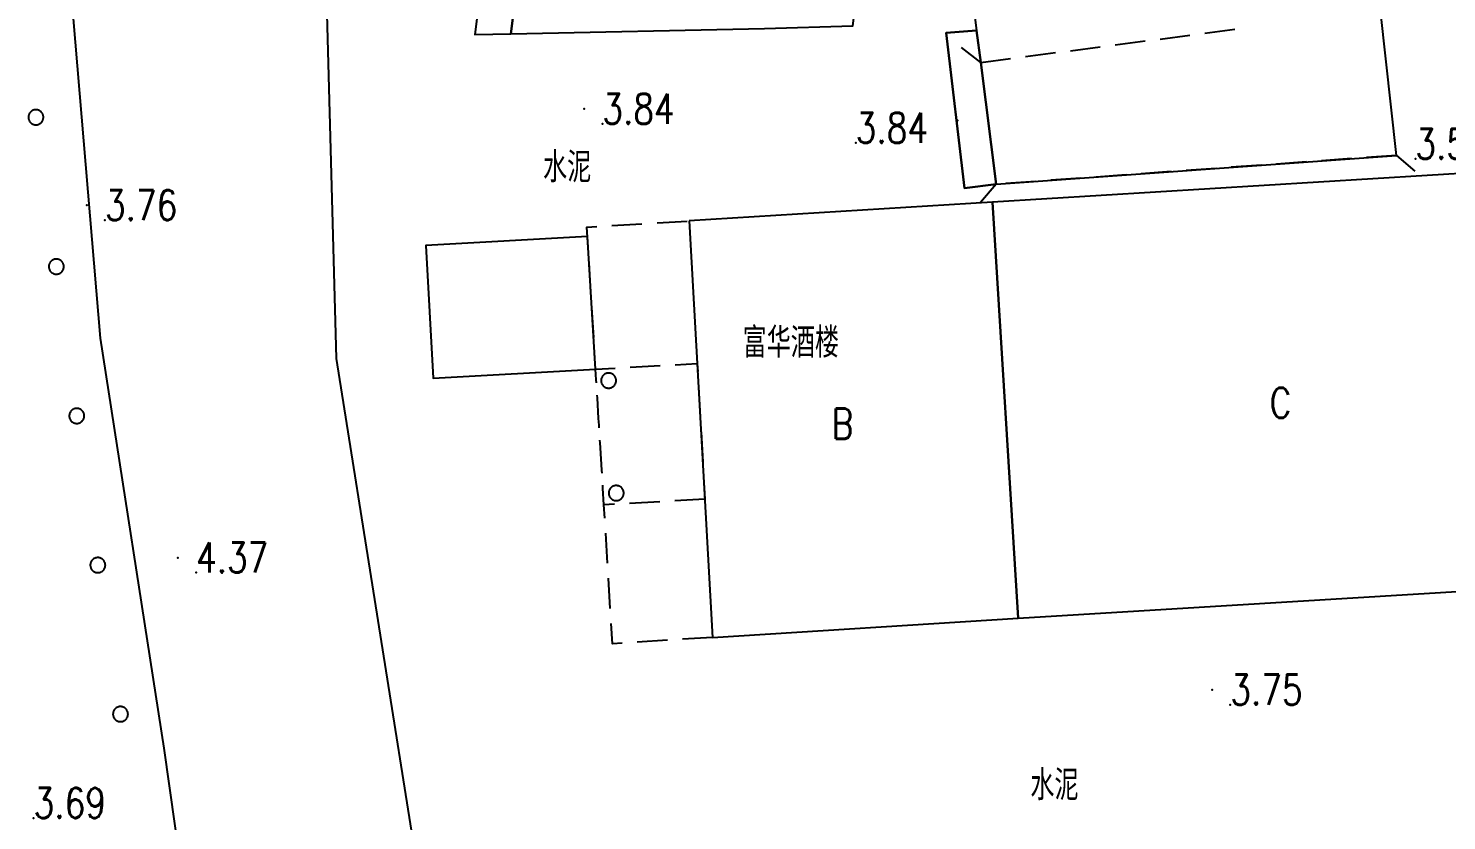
# Model space of a CAD drawing. Extents: x 500064 to 501389, y 2542464 to 2545400.
# Drawn here: x 500823.8 to 500870.86, y 2542924.68 to 2542950.97 of the extents above; entities that cross this region are included whole.
import ezdxf

# ---------------------------------------------------------------- set-up
doc = ezdxf.new("R2010")
doc.units = 0
doc.header["$LTSCALE"] = 0.5
doc.linetypes.add('CENTER', pattern=[50.8, 31.75, -6.35, 6.35, -6.35])
doc.layers.add('地形图', color=8, linetype='CONTINUOUS')
doc.styles.add('HZ', font='romans.shx', dxfattribs={"width": 0.8, "bigfont": 'hztxt.shx'})

msp = doc.modelspace()

# ---------------------------------------------------------------- linework, layer by layer
at = {"layer": '地形图'}
for points in [[(500859.768, 2542822.368), (500857.555, 2542822.327), (500856.521, 2542822.334), (500856.164, 2542822.487), (500855.866, 2542822.752), (500850.936, 2542846.799), (500844.437, 2542875.108), (500844.168, 2542876.928), (500836.787, 2542922.628), (500834.017, 2542940.008), (500833.487, 2542959.598), (500838.66, 2542977.794), (500847.327, 2542998.788)], [(500839.662, 2542813.715), (500844.667, 2542815.567), (500844.835, 2542815.65), (500844.972, 2542815.789), (500838.151, 2542860.633), (500836.144, 2542874.658), (500833.337, 2542891.558), (500828.307, 2542927.088), (500826.187, 2542940.688), (500825.017, 2542954.578), (500825.964, 2542960.208), (500824.527, 2542960.245)], [(500855.908, 2542945.793), (500854.855, 2542945.668), (500854.245, 2542950.823), (500855.262, 2542950.897)], [(500861.346, 2542950.612), (500862.338, 2542950.74)], [(500862.833, 2542950.805), (500863.825, 2542950.934)], [(500855.396, 2542949.838), (500854.762, 2542950.326)], [(500856.883, 2542950.031), (500857.875, 2542950.16)], [(500858.371, 2542950.225), (500859.363, 2542950.354)], [(500859.858, 2542950.418), (500860.85, 2542950.547)], [(500855.396, 2542949.838), (500856.388, 2542949.967)], [(500824.05, 2542947.766), (500824.066, 2542947.767), (500824.081, 2542947.769), (500824.097, 2542947.771), (500824.112, 2542947.775), (500824.127, 2542947.779), (500824.142, 2542947.785), (500824.156, 2542947.791), (500824.17, 2542947.798), (500824.183, 2542947.807), (500824.196, 2542947.816), (500824.209, 2542947.825), (500824.22, 2542947.836), (500824.231, 2542947.847), (500824.242, 2542947.859), (500824.251, 2542947.871), (500824.26, 2542947.885), (500824.268, 2542947.898), (500824.275, 2542947.912), (500824.281, 2542947.927), (500824.286, 2542947.941), (500824.29, 2542947.957), (500824.293, 2542947.972), (500824.296, 2542947.988), (500824.297, 2542948.003), (500824.297, 2542948.019), (500824.297, 2542948.035), (500824.295, 2542948.05), (500824.293, 2542948.066), (500824.289, 2542948.081), (500824.284, 2542948.096), (500824.279, 2542948.111), (500824.272, 2542948.125), (500824.265, 2542948.139), (500824.257, 2542948.152), (500824.248, 2542948.165), (500824.238, 2542948.178), (500824.228, 2542948.189), (500824.217, 2542948.2), (500824.205, 2542948.211), (500824.192, 2542948.22), (500824.179, 2542948.229), (500824.166, 2542948.237), (500824.151, 2542948.244), (500824.137, 2542948.25), (500824.122, 2542948.255), (500824.107, 2542948.259), (500824.092, 2542948.262), (500824.076, 2542948.265), (500824.061, 2542948.266), (500824.045, 2542948.266), (500824.029, 2542948.266), (500824.014, 2542948.264), (500823.998, 2542948.261), (500823.983, 2542948.258), (500823.968, 2542948.253), (500823.953, 2542948.248), (500823.939, 2542948.241), (500823.925, 2542948.234), (500823.911, 2542948.226), (500823.898, 2542948.217), (500823.886, 2542948.207), (500823.874, 2542948.197), (500823.863, 2542948.186), (500823.853, 2542948.174), (500823.844, 2542948.161), (500823.835, 2542948.148), (500823.827, 2542948.134), (500823.82, 2542948.12), (500823.814, 2542948.106), (500823.809, 2542948.091), (500823.805, 2542948.076), (500823.801, 2542948.061), (500823.799, 2542948.045), (500823.798, 2542948.029), (500823.797, 2542948.014), (500823.798, 2542947.998), (500823.8, 2542947.982), (500823.802, 2542947.967), (500823.806, 2542947.952), (500823.81, 2542947.937), (500823.816, 2542947.922), (500823.822, 2542947.908), (500823.83, 2542947.894), (500823.838, 2542947.88), (500823.847, 2542947.867), (500823.856, 2542947.855), (500823.867, 2542947.843), (500823.878, 2542947.832), (500823.89, 2542947.822), (500823.903, 2542947.813), (500823.916, 2542947.804), (500823.929, 2542947.796), (500823.943, 2542947.789), (500823.958, 2542947.783), (500823.973, 2542947.778), (500823.988, 2542947.774), (500824.003, 2542947.77), (500824.019, 2542947.768), (500824.034, 2542947.767), (500824.05, 2542947.766)], [(500864.709, 2542946.43), (500863.711, 2542946.358)], [(500866.205, 2542946.538), (500865.207, 2542946.466)], [(500867.701, 2542946.646), (500866.703, 2542946.574)], [(500869.196, 2542946.753), (500868.2, 2542946.682)], [(500869.196, 2542946.753), (500869.801, 2542946.229)], [(500858.724, 2542945.997), (500857.727, 2542945.925)], [(500860.22, 2542946.105), (500859.223, 2542946.033)], [(500861.716, 2542946.214), (500860.719, 2542946.142)], [(500863.213, 2542946.322), (500862.215, 2542946.25)], [(500855.908, 2542945.793), (500855.384, 2542945.188)], [(500857.228, 2542945.889), (500856.231, 2542945.817)], [(500843.158, 2542944.421), (500844.157, 2542944.482)], [(500844.656, 2542944.512), (500845.654, 2542944.574)], [(500842.372, 2542943.699), (500842.33, 2542944.37), (500842.659, 2542944.39)], [(500824.728, 2542942.812), (500824.743, 2542942.813), (500824.759, 2542942.815), (500824.775, 2542942.817), (500824.79, 2542942.821), (500824.805, 2542942.825), (500824.82, 2542942.831), (500824.834, 2542942.837), (500824.848, 2542942.845), (500824.861, 2542942.853), (500824.874, 2542942.862), (500824.887, 2542942.871), (500824.898, 2542942.882), (500824.909, 2542942.893), (500824.919, 2542942.905), (500824.929, 2542942.918), (500824.938, 2542942.931), (500824.946, 2542942.944), (500824.952, 2542942.958), (500824.959, 2542942.973), (500824.964, 2542942.988), (500824.968, 2542943.003), (500824.971, 2542943.018), (500824.974, 2542943.034), (500824.975, 2542943.049), (500824.975, 2542943.065), (500824.975, 2542943.081), (500824.973, 2542943.096), (500824.97, 2542943.112), (500824.967, 2542943.127), (500824.962, 2542943.142), (500824.957, 2542943.157), (500824.95, 2542943.171), (500824.943, 2542943.185), (500824.935, 2542943.199), (500824.926, 2542943.211), (500824.916, 2542943.224), (500824.906, 2542943.235), (500824.894, 2542943.246), (500824.883, 2542943.257), (500824.87, 2542943.266), (500824.857, 2542943.275), (500824.843, 2542943.283), (500824.829, 2542943.29), (500824.815, 2542943.296), (500824.8, 2542943.301), (500824.785, 2542943.305), (500824.769, 2542943.308), (500824.754, 2542943.311), (500824.738, 2542943.312), (500824.723, 2542943.312), (500824.707, 2542943.312), (500824.691, 2542943.31), (500824.676, 2542943.308), (500824.661, 2542943.304), (500824.645, 2542943.299), (500824.631, 2542943.294), (500824.616, 2542943.288), (500824.603, 2542943.28), (500824.589, 2542943.272), (500824.576, 2542943.263), (500824.564, 2542943.253), (500824.552, 2542943.243), (500824.541, 2542943.232), (500824.531, 2542943.22), (500824.521, 2542943.207), (500824.513, 2542943.194), (500824.505, 2542943.181), (500824.498, 2542943.167), (500824.492, 2542943.152), (500824.487, 2542943.137), (500824.482, 2542943.122), (500824.479, 2542943.107), (500824.477, 2542943.091), (500824.476, 2542943.076), (500824.475, 2542943.06), (500824.476, 2542943.044), (500824.478, 2542943.029), (500824.48, 2542943.013), (500824.484, 2542942.998), (500824.488, 2542942.983), (500824.494, 2542942.968), (500824.5, 2542942.954), (500824.507, 2542942.94), (500824.515, 2542942.926), (500824.524, 2542942.913), (500824.534, 2542942.901), (500824.545, 2542942.889), (500824.556, 2542942.878), (500824.568, 2542942.868), (500824.58, 2542942.859), (500824.593, 2542942.85), (500824.607, 2542942.842), (500824.621, 2542942.835), (500824.636, 2542942.829), (500824.65, 2542942.824), (500824.666, 2542942.82), (500824.681, 2542942.816), (500824.696, 2542942.814), (500824.712, 2542942.813), (500824.728, 2542942.812)], [(500842.464, 2542942.202), (500842.403, 2542943.2)], [(500842.556, 2542940.705), (500842.495, 2542941.703)], [(500842.648, 2542939.208), (500842.642, 2542939.301), (500842.62, 2542939.658), (500842.586, 2542940.206)], [(500843.762, 2542939.722), (500844.761, 2542939.777)], [(500845.26, 2542939.805), (500845.991, 2542939.846), (500846.006, 2542939.577)], [(500842.642, 2542939.301), (500842.619, 2542939.658), (500842.62, 2542939.658), (500843.263, 2542939.694)], [(500843.05, 2542939.031), (500843.066, 2542939.031), (500843.082, 2542939.033), (500843.097, 2542939.035), (500843.113, 2542939.039), (500843.128, 2542939.043), (500843.142, 2542939.049), (500843.157, 2542939.055), (500843.171, 2542939.062), (500843.184, 2542939.07), (500843.197, 2542939.079), (500843.21, 2542939.088), (500843.222, 2542939.099), (500843.233, 2542939.11), (500843.243, 2542939.122), (500843.253, 2542939.134), (500843.262, 2542939.147), (500843.269, 2542939.161), (500843.277, 2542939.175), (500843.283, 2542939.189), (500843.288, 2542939.204), (500843.293, 2542939.219), (500843.296, 2542939.234), (500843.298, 2542939.25), (500843.3, 2542939.265), (500843.3, 2542939.281), (500843.3, 2542939.297), (500843.298, 2542939.312), (500843.296, 2542939.328), (500843.293, 2542939.343), (500843.288, 2542939.358), (500843.283, 2542939.373), (500843.277, 2542939.387), (500843.269, 2542939.401), (500843.262, 2542939.415), (500843.253, 2542939.428), (500843.243, 2542939.44), (500843.233, 2542939.452), (500843.222, 2542939.463), (500843.21, 2542939.474), (500843.197, 2542939.483), (500843.184, 2542939.492), (500843.171, 2542939.5), (500843.157, 2542939.507), (500843.142, 2542939.513), (500843.128, 2542939.519), (500843.113, 2542939.523), (500843.097, 2542939.527), (500843.082, 2542939.529), (500843.066, 2542939.53), (500843.05, 2542939.531), (500843.035, 2542939.53), (500843.019, 2542939.529), (500843.004, 2542939.527), (500842.988, 2542939.523), (500842.973, 2542939.519), (500842.958, 2542939.513), (500842.944, 2542939.507), (500842.93, 2542939.5), (500842.916, 2542939.492), (500842.903, 2542939.483), (500842.891, 2542939.474), (500842.879, 2542939.463), (500842.868, 2542939.452), (500842.858, 2542939.44), (500842.848, 2542939.428), (500842.839, 2542939.415), (500842.831, 2542939.401), (500842.824, 2542939.387), (500842.818, 2542939.373), (500842.813, 2542939.358), (500842.808, 2542939.343), (500842.805, 2542939.328), (500842.802, 2542939.312), (500842.801, 2542939.297), (500842.8, 2542939.281), (500842.801, 2542939.265), (500842.802, 2542939.25), (500842.805, 2542939.234), (500842.808, 2542939.219), (500842.813, 2542939.204), (500842.818, 2542939.189), (500842.824, 2542939.175), (500842.831, 2542939.161), (500842.839, 2542939.147), (500842.848, 2542939.134), (500842.858, 2542939.122), (500842.868, 2542939.11), (500842.879, 2542939.099), (500842.891, 2542939.088), (500842.903, 2542939.079), (500842.916, 2542939.07), (500842.93, 2542939.062), (500842.944, 2542939.055), (500842.958, 2542939.049), (500842.973, 2542939.043), (500842.988, 2542939.039), (500843.004, 2542939.035), (500843.019, 2542939.033), (500843.035, 2542939.031), (500843.05, 2542939.031)], [(500846.034, 2542939.078), (500846.09, 2542938.08)], [(500842.734, 2542937.804), (500842.72, 2542938.026), (500842.679, 2542938.709), (500842.673, 2542938.802)], [(500842.74, 2542937.711), (500842.734, 2542937.804), (500842.72, 2542938.026), (500842.679, 2542938.709)], [(500825.406, 2542937.859), (500825.421, 2542937.859), (500825.437, 2542937.861), (500825.452, 2542937.863), (500825.468, 2542937.867), (500825.483, 2542937.872), (500825.497, 2542937.877), (500825.512, 2542937.883), (500825.526, 2542937.891), (500825.539, 2542937.899), (500825.552, 2542937.908), (500825.564, 2542937.918), (500825.576, 2542937.928), (500825.587, 2542937.939), (500825.597, 2542937.951), (500825.607, 2542937.964), (500825.615, 2542937.977), (500825.623, 2542937.99), (500825.63, 2542938.004), (500825.636, 2542938.019), (500825.642, 2542938.034), (500825.646, 2542938.049), (500825.649, 2542938.064), (500825.651, 2542938.08), (500825.653, 2542938.095), (500825.653, 2542938.111), (500825.652, 2542938.127), (500825.651, 2542938.142), (500825.648, 2542938.158), (500825.644, 2542938.173), (500825.64, 2542938.188), (500825.634, 2542938.203), (500825.628, 2542938.217), (500825.621, 2542938.231), (500825.613, 2542938.245), (500825.604, 2542938.258), (500825.594, 2542938.27), (500825.583, 2542938.282), (500825.572, 2542938.293), (500825.56, 2542938.303), (500825.548, 2542938.312), (500825.535, 2542938.321), (500825.521, 2542938.329), (500825.507, 2542938.336), (500825.493, 2542938.342), (500825.478, 2542938.347), (500825.463, 2542938.351), (500825.447, 2542938.355), (500825.432, 2542938.357), (500825.416, 2542938.358), (500825.4, 2542938.359), (500825.385, 2542938.358), (500825.369, 2542938.356), (500825.354, 2542938.354), (500825.338, 2542938.35), (500825.323, 2542938.345), (500825.309, 2542938.34), (500825.294, 2542938.334), (500825.28, 2542938.326), (500825.267, 2542938.318), (500825.254, 2542938.309), (500825.242, 2542938.3), (500825.23, 2542938.289), (500825.219, 2542938.278), (500825.209, 2542938.266), (500825.199, 2542938.253), (500825.191, 2542938.24), (500825.183, 2542938.227), (500825.176, 2542938.213), (500825.17, 2542938.198), (500825.164, 2542938.183), (500825.16, 2542938.168), (500825.157, 2542938.153), (500825.155, 2542938.137), (500825.153, 2542938.122), (500825.153, 2542938.106), (500825.154, 2542938.09), (500825.155, 2542938.075), (500825.158, 2542938.059), (500825.161, 2542938.044), (500825.166, 2542938.029), (500825.171, 2542938.014), (500825.178, 2542938), (500825.185, 2542937.986), (500825.193, 2542937.972), (500825.202, 2542937.96), (500825.212, 2542937.947), (500825.223, 2542937.936), (500825.234, 2542937.925), (500825.246, 2542937.914), (500825.258, 2542937.905), (500825.271, 2542937.896), (500825.285, 2542937.888), (500825.299, 2542937.881), (500825.313, 2542937.875), (500825.328, 2542937.87), (500825.343, 2542937.866), (500825.359, 2542937.863), (500825.374, 2542937.86), (500825.39, 2542937.859), (500825.406, 2542937.859)], [(500846.117, 2542937.581), (500846.173, 2542936.582)], [(500842.825, 2542936.307), (500842.78, 2542937.051), (500842.77, 2542937.211), (500842.764, 2542937.305)], [(500842.831, 2542936.213), (500842.825, 2542936.307), (500842.78, 2542937.051), (500842.77, 2542937.211)], [(500846.201, 2542936.083), (500846.242, 2542935.345)], [(500843.248, 2542935.18), (500842.895, 2542935.159), (500842.862, 2542935.714), (500842.856, 2542935.808)], [(500842.923, 2542934.716), (500842.895, 2542935.159), (500842.862, 2542935.714)], [(500843.303, 2542935.298), (500843.318, 2542935.298), (500843.334, 2542935.3), (500843.349, 2542935.302), (500843.365, 2542935.306), (500843.38, 2542935.31), (500843.395, 2542935.315), (500843.409, 2542935.321), (500843.423, 2542935.329), (500843.436, 2542935.337), (500843.449, 2542935.345), (500843.462, 2542935.355), (500843.474, 2542935.365), (500843.485, 2542935.377), (500843.495, 2542935.388), (500843.505, 2542935.401), (500843.514, 2542935.414), (500843.522, 2542935.427), (500843.529, 2542935.441), (500843.535, 2542935.456), (500843.54, 2542935.47), (500843.545, 2542935.486), (500843.548, 2542935.501), (500843.551, 2542935.516), (500843.552, 2542935.532), (500843.553, 2542935.548), (500843.552, 2542935.563), (500843.551, 2542935.579), (500843.548, 2542935.595), (500843.545, 2542935.61), (500843.54, 2542935.625), (500843.535, 2542935.64), (500843.529, 2542935.654), (500843.522, 2542935.668), (500843.514, 2542935.682), (500843.505, 2542935.695), (500843.495, 2542935.707), (500843.485, 2542935.719), (500843.474, 2542935.73), (500843.462, 2542935.74), (500843.449, 2542935.75), (500843.436, 2542935.759), (500843.423, 2542935.767), (500843.409, 2542935.774), (500843.395, 2542935.78), (500843.38, 2542935.785), (500843.365, 2542935.79), (500843.349, 2542935.793), (500843.334, 2542935.796), (500843.318, 2542935.797), (500843.303, 2542935.798), (500843.287, 2542935.797), (500843.271, 2542935.796), (500843.256, 2542935.793), (500843.24, 2542935.79), (500843.225, 2542935.785), (500843.211, 2542935.78), (500843.196, 2542935.774), (500843.182, 2542935.767), (500843.169, 2542935.759), (500843.156, 2542935.75), (500843.143, 2542935.74), (500843.131, 2542935.73), (500843.12, 2542935.719), (500843.11, 2542935.707), (500843.1, 2542935.695), (500843.091, 2542935.682), (500843.083, 2542935.668), (500843.076, 2542935.654), (500843.07, 2542935.64), (500843.065, 2542935.625), (500843.06, 2542935.61), (500843.057, 2542935.595), (500843.055, 2542935.579), (500843.053, 2542935.563), (500843.053, 2542935.548), (500843.053, 2542935.532), (500843.055, 2542935.516), (500843.057, 2542935.501), (500843.06, 2542935.486), (500843.065, 2542935.47), (500843.07, 2542935.456), (500843.076, 2542935.441), (500843.083, 2542935.427), (500843.091, 2542935.414), (500843.1, 2542935.401), (500843.11, 2542935.388), (500843.12, 2542935.377), (500843.131, 2542935.365), (500843.143, 2542935.355), (500843.156, 2542935.345), (500843.169, 2542935.337), (500843.182, 2542935.329), (500843.196, 2542935.321), (500843.211, 2542935.315), (500843.225, 2542935.31), (500843.24, 2542935.306), (500843.256, 2542935.302), (500843.271, 2542935.3), (500843.287, 2542935.298), (500843.303, 2542935.298)], [(500844.745, 2542935.263), (500843.747, 2542935.207)], [(500846.242, 2542935.345), (500845.245, 2542935.291)], [(500843.015, 2542933.219), (500842.954, 2542934.217)], [(500826.108, 2542932.908), (500826.124, 2542932.909), (500826.14, 2542932.911), (500826.155, 2542932.913), (500826.17, 2542932.917), (500826.185, 2542932.922), (500826.2, 2542932.928), (500826.214, 2542932.934), (500826.228, 2542932.942), (500826.241, 2542932.95), (500826.254, 2542932.959), (500826.266, 2542932.969), (500826.278, 2542932.98), (500826.289, 2542932.991), (500826.299, 2542933.003), (500826.308, 2542933.016), (500826.316, 2542933.029), (500826.324, 2542933.043), (500826.331, 2542933.057), (500826.337, 2542933.072), (500826.342, 2542933.087), (500826.346, 2542933.102), (500826.349, 2542933.117), (500826.351, 2542933.133), (500826.352, 2542933.148), (500826.352, 2542933.164), (500826.351, 2542933.18), (500826.349, 2542933.195), (500826.346, 2542933.211), (500826.343, 2542933.226), (500826.338, 2542933.241), (500826.332, 2542933.256), (500826.326, 2542933.27), (500826.318, 2542933.284), (500826.31, 2542933.297), (500826.301, 2542933.31), (500826.291, 2542933.322), (500826.28, 2542933.333), (500826.269, 2542933.344), (500826.256, 2542933.354), (500826.244, 2542933.364), (500826.231, 2542933.372), (500826.217, 2542933.38), (500826.203, 2542933.387), (500826.188, 2542933.393), (500826.173, 2542933.397), (500826.158, 2542933.401), (500826.143, 2542933.404), (500826.127, 2542933.407), (500826.111, 2542933.408), (500826.096, 2542933.408), (500826.08, 2542933.407), (500826.064, 2542933.405), (500826.049, 2542933.402), (500826.034, 2542933.398), (500826.019, 2542933.393), (500826.004, 2542933.388), (500825.99, 2542933.381), (500825.976, 2542933.374), (500825.963, 2542933.365), (500825.95, 2542933.356), (500825.938, 2542933.346), (500825.926, 2542933.336), (500825.916, 2542933.324), (500825.905, 2542933.312), (500825.896, 2542933.3), (500825.888, 2542933.286), (500825.88, 2542933.273), (500825.873, 2542933.258), (500825.867, 2542933.244), (500825.862, 2542933.229), (500825.858, 2542933.214), (500825.855, 2542933.198), (500825.853, 2542933.183), (500825.852, 2542933.167), (500825.852, 2542933.151), (500825.853, 2542933.136), (500825.855, 2542933.12), (500825.858, 2542933.105), (500825.862, 2542933.089), (500825.866, 2542933.075), (500825.872, 2542933.06), (500825.879, 2542933.046), (500825.886, 2542933.032), (500825.894, 2542933.018), (500825.904, 2542933.006), (500825.914, 2542932.994), (500825.924, 2542932.982), (500825.936, 2542932.971), (500825.948, 2542932.961), (500825.96, 2542932.952), (500825.974, 2542932.943), (500825.987, 2542932.936), (500826.001, 2542932.929), (500826.016, 2542932.923), (500826.031, 2542932.918), (500826.046, 2542932.914), (500826.061, 2542932.911), (500826.077, 2542932.909), (500826.093, 2542932.908), (500826.108, 2542932.908)], [(500843.107, 2542931.722), (500843.046, 2542932.72)], [(500843.504, 2542930.57), (500843.178, 2542930.549), (500843.138, 2542931.223)], [(500845.001, 2542930.665), (500844.003, 2542930.602)], [(500846.497, 2542930.758), (500845.5, 2542930.696)], [(500826.861, 2542927.965), (500826.876, 2542927.966), (500826.892, 2542927.968), (500826.907, 2542927.97), (500826.923, 2542927.974), (500826.938, 2542927.979), (500826.952, 2542927.985), (500826.967, 2542927.991), (500826.98, 2542927.999), (500826.994, 2542928.007), (500827.006, 2542928.016), (500827.019, 2542928.026), (500827.03, 2542928.037), (500827.041, 2542928.048), (500827.051, 2542928.06), (500827.06, 2542928.073), (500827.069, 2542928.086), (500827.076, 2542928.1), (500827.083, 2542928.114), (500827.089, 2542928.129), (500827.094, 2542928.143), (500827.098, 2542928.159), (500827.101, 2542928.174), (500827.103, 2542928.19), (500827.104, 2542928.205), (500827.104, 2542928.221), (500827.103, 2542928.237), (500827.102, 2542928.252), (500827.099, 2542928.268), (500827.095, 2542928.283), (500827.09, 2542928.298), (500827.084, 2542928.313), (500827.078, 2542928.327), (500827.07, 2542928.341), (500827.062, 2542928.354), (500827.053, 2542928.367), (500827.043, 2542928.379), (500827.032, 2542928.39), (500827.021, 2542928.401), (500827.009, 2542928.411), (500826.996, 2542928.421), (500826.983, 2542928.429), (500826.969, 2542928.437), (500826.955, 2542928.444), (500826.94, 2542928.449), (500826.926, 2542928.454), (500826.91, 2542928.458), (500826.895, 2542928.461), (500826.879, 2542928.463), (500826.864, 2542928.465), (500826.848, 2542928.465), (500826.832, 2542928.464), (500826.817, 2542928.462), (500826.801, 2542928.459), (500826.786, 2542928.455), (500826.771, 2542928.45), (500826.756, 2542928.445), (500826.742, 2542928.438), (500826.728, 2542928.431), (500826.715, 2542928.422), (500826.702, 2542928.413), (500826.69, 2542928.403), (500826.679, 2542928.393), (500826.668, 2542928.381), (500826.658, 2542928.369), (500826.648, 2542928.356), (500826.64, 2542928.343), (500826.632, 2542928.33), (500826.626, 2542928.315), (500826.62, 2542928.301), (500826.615, 2542928.286), (500826.611, 2542928.271), (500826.608, 2542928.255), (500826.606, 2542928.24), (500826.605, 2542928.224), (500826.604, 2542928.208), (500826.605, 2542928.193), (500826.607, 2542928.177), (500826.61, 2542928.162), (500826.614, 2542928.146), (500826.619, 2542928.131), (500826.624, 2542928.117), (500826.631, 2542928.103), (500826.638, 2542928.089), (500826.647, 2542928.075), (500826.656, 2542928.063), (500826.666, 2542928.05), (500826.677, 2542928.039), (500826.688, 2542928.028), (500826.7, 2542928.018), (500826.713, 2542928.009), (500826.726, 2542928), (500826.74, 2542927.993), (500826.754, 2542927.986), (500826.768, 2542927.98), (500826.783, 2542927.975), (500826.798, 2542927.971), (500826.814, 2542927.968), (500826.829, 2542927.966), (500826.845, 2542927.965), (500826.861, 2542927.965)]]:
    msp.add_lwpolyline(points, dxfattribs=at)
for points in [[(500843.887, 2542983.288), (500842.688, 2542983.264), (500838.608, 2542950.764), (500839.807, 2542950.788)], [(500852.307, 2542983.458), (500843.887, 2542983.288), (500839.807, 2542950.788), (500848.228, 2542950.958), (500851.157, 2542951.048), (500851.905, 2542957.002), (500848.975, 2542956.912)], [(500853.299, 2542966.412), (500855.262, 2542950.897), (500855.396, 2542949.838), (500855.908, 2542945.793), (500869.196, 2542946.753), (500868.657, 2542951.562), (500866.363, 2542970.719), (500854.953, 2542969.276), (500855.264, 2542966.644)], [(500855.262, 2542950.897), (500854.245, 2542950.823), (500854.855, 2542945.668), (500855.908, 2542945.793), (500855.396, 2542949.838)], [(500873.811, 2542946.302), (500855.791, 2542945.196), (500856.638, 2542931.398), (500874.659, 2542932.496)], [(500845.727, 2542944.578), (500846.497, 2542930.758), (500856.638, 2542931.398), (500855.791, 2542945.196)], [(500842.349, 2542944.057), (500836.987, 2542943.758), (500837.232, 2542939.358), (500842.619, 2542939.658)]]:
    msp.add_lwpolyline(points, close=True, dxfattribs=at)
at = {"layer": '地形图', "ltscale": 10}
for p in [(500842.244, 2542948.293), (500854.622, 2542947.909), (500869.196, 2542946.753), (500825.736, 2542945.097), (500828.762, 2542933.404), (500863.077, 2542929.019)]:
    msp.add_point(p, dxfattribs=at)
at = {"layer": '地形图', "linetype": 'CENTER'}
for p in [(500842.844, 2542947.797, 3.84), (500851.25, 2542947.166, 3.84), (500869.819, 2542946.632, 3.57), (500826.337, 2542944.601, 3.76), (500829.362, 2542932.908, 4.37), (500863.677, 2542928.524, 3.75), (500823.97, 2542924.765, 3.69)]:
    msp.add_point(p, dxfattribs=at)

# ---------------------------------------------------------------- texts
at = {"layer": '地形图', "ltscale": 10, "style": 'HZ', "width": 0.8}
for s, p in [('3.84', (500842.844, 2542947.797)), ('3.84', (500851.25, 2542947.166)), ('3.57', (500869.819, 2542946.632)), ('水泥', (500840.874, 2542945.859)), ('3.76', (500826.337, 2542944.601)), ('富华酒楼', (500847.496, 2542940.039)), ('C', (500864.986, 2542938.042)), ('B', (500850.452, 2542937.349)), ('4.37', (500829.362, 2542932.908)), ('3.75', (500863.677, 2542928.524)), ('水泥', (500857.043, 2542925.36)), ('3.69', (500823.97, 2542924.765))]:
    msp.add_text(s, height=1, dxfattribs=at).set_placement(p)

doc.saveas('drawing.dxf')
